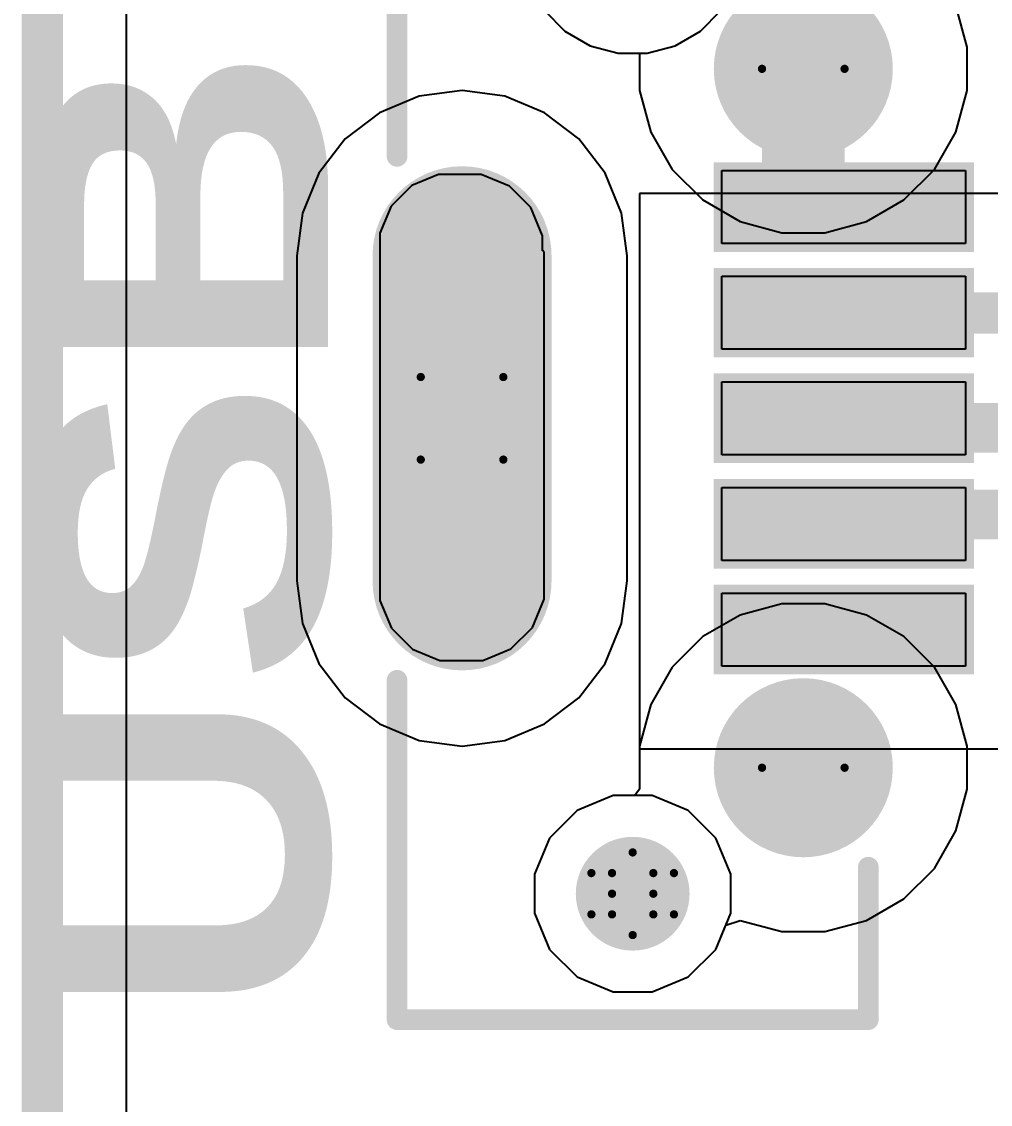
# Model space of a CAD drawing. Header units: inches. Extents: x -5 to 230, y -4 to 159.
# Drawn here: x -3.63 to 2.33, y 24.65 to 31.31 of the extents above; entities that cross this region are included whole.
import ezdxf

# ---------------------------------------------------------------- set-up
doc = ezdxf.new("R2010")
doc.units = ezdxf.units.IN
for name, color, linetype in [('Board Outline', 216, 'Continuous'), ('Bottom Layer', 5, 'Continuous'), ('Bottom Solder', 6, 'Continuous'), ('Drill Drawing', 1, 'Continuous'), ('Layer 1', 16, 'Continuous'), ('Layer 2', 76, 'Continuous'), ('Multi-Layer', 9, 'Continuous'), ('Pad Holes', 156, 'Continuous'), ('Top Layer', 1, 'Continuous'), ('Top Overlay', 2, 'Continuous'), ('Top Paste', 8, 'Continuous'), ('Top Solder', 216, 'Continuous')]:
    doc.layers.add(name, color=color, linetype=linetype)
doc.styles.add('Arial Black_Bold', font='', dxfattribs={"height": 0.2})
doc.styles.get('Arial Black_Bold').set_extended_font_data('Arial Black', bold=True)

# ---------------------------------------------------------------- blocks, each defined once
blk = doc.blocks.new('U_E_051N_4BH21_S1B_187')
at = {"layer": 'Bottom Layer'}
h = blk.add_hatch(color=5, dxfattribs=at)
edge = h.paths.add_edge_path()
edge.add_arc((0.999998, 1.1749786), 0.499999, 270, 450)
edge.add_line((0.999998, 1.6749776), (-0.999998, 1.6749776))
edge.add_arc((-0.999998, 1.1749786), 0.499999, 90, 270)
edge.add_line((-0.9999980000000002, 0.6749795999999999), (0.9999979999999999, 0.6749795999999999))
h = blk.add_hatch(color=5, dxfattribs=at)
edge = h.paths.add_edge_path()
edge.add_arc((-2.1498814, -0.9250425999999999), 0.499999, 0, 360)
h = blk.add_hatch(color=5, dxfattribs=at)
edge = h.paths.add_edge_path()
edge.add_arc((2.1501354, -0.9250425999999999), 0.499999, 0, 360)
at = {"layer": 'Bottom Solder'}
h = blk.add_hatch(color=6, dxfattribs=at)
edge = h.paths.add_edge_path()
edge.add_arc((0.999998, 1.1749786), 0.5507989999999999, 270, 450)
edge.add_line((0.999998, 1.7257776), (-0.999998, 1.7257776))
edge.add_arc((-0.999998, 1.1749786), 0.5507989999999999, 90, 270)
edge.add_line((-0.9999980000000002, 0.6241796000000001), (0.9999979999999999, 0.6241796000000001))
h = blk.add_hatch(color=6, dxfattribs=at)
edge = h.paths.add_edge_path()
edge.add_arc((-2.925064, 0.1249934), 0.1016, 0, 360)
h = blk.add_hatch(color=6, dxfattribs=at)
edge = h.paths.add_edge_path()
edge.add_arc((-2.1498814, -0.9250425999999999), 0.5507989999999999, 0, 360)
h = blk.add_hatch(color=6, dxfattribs=at)
edge = h.paths.add_edge_path()
edge.add_arc((2.1501354, -0.9250425999999999), 0.5507989999999999, 0, 360)
at = {"layer": 'Layer 1'}
h = blk.add_hatch(color=16, dxfattribs=at)
edge = h.paths.add_edge_path()
edge.add_arc((0.999998, 1.1749786), 0.499999, 270, 450)
edge.add_line((0.999998, 1.6749776), (-0.999998, 1.6749776))
edge.add_arc((-0.999998, 1.1749786), 0.499999, 90, 270)
edge.add_line((-0.9999980000000002, 0.6749795999999999), (0.9999979999999999, 0.6749795999999999))
h = blk.add_hatch(color=16, dxfattribs=at)
edge = h.paths.add_edge_path()
edge.add_arc((-2.1498814, -0.9250425999999999), 0.499999, 0, 360)
h = blk.add_hatch(color=16, dxfattribs=at)
edge = h.paths.add_edge_path()
edge.add_arc((2.1501354, -0.9250425999999999), 0.499999, 0, 360)
at = {"layer": 'Layer 2'}
h = blk.add_hatch(color=76, dxfattribs=at)
edge = h.paths.add_edge_path()
edge.add_arc((0.999998, 1.1749786), 0.499999, 270, 450)
edge.add_line((0.999998, 1.6749776), (-0.999998, 1.6749776))
edge.add_arc((-0.999998, 1.1749786), 0.499999, 90, 270)
edge.add_line((-0.9999980000000002, 0.6749795999999999), (0.9999979999999999, 0.6749795999999999))
h = blk.add_hatch(color=76, dxfattribs=at)
edge = h.paths.add_edge_path()
edge.add_arc((-2.1498814, -0.9250425999999999), 0.499999, 0, 360)
h = blk.add_hatch(color=76, dxfattribs=at)
edge = h.paths.add_edge_path()
edge.add_arc((2.1501354, -0.9250425999999999), 0.499999, 0, 360)
at = {"layer": 'Multi-Layer'}
h = blk.add_hatch(color=9, dxfattribs=at)
edge = h.paths.add_edge_path()
edge.add_arc((0.999998, 1.1749786), 0.499999, 270, 450)
edge.add_line((0.999998, 1.6749776), (-0.999998, 1.6749776))
edge.add_arc((-0.999998, 1.1749786), 0.499999, 90, 270)
edge.add_line((-0.9999980000000002, 0.6749795999999999), (0.9999979999999999, 0.6749795999999999))
h = blk.add_hatch(color=9, dxfattribs=at)
edge = h.paths.add_edge_path()
edge.add_arc((-2.1498814, -0.9250425999999999), 0.499999, 0, 360)
h = blk.add_hatch(color=9, dxfattribs=at)
edge = h.paths.add_edge_path()
edge.add_arc((2.1501354, -0.9250425999999999), 0.499999, 0, 360)
at = {"layer": 'Pad Holes'}
h = blk.add_hatch(color=7, dxfattribs=at)
edge = h.paths.add_edge_path()
edge.add_arc((0.999998, 1.1749786), 0.2999994, 270, 450)
edge.add_line((0.999998, 1.474978), (-0.999998, 1.474978))
edge.add_arc((-0.999998, 1.1749786), 0.2999994, 90, 270)
edge.add_line((-0.999998, 0.8749792000000003), (0.999998, 0.8749791999999998))
h = blk.add_hatch(color=7, dxfattribs=at)
edge = h.paths.add_edge_path()
edge.add_arc((-2.925064, 0.1249934), 0.350012, 0, 360)
h = blk.add_hatch(color=7, dxfattribs=at)
edge = h.paths.add_edge_path()
edge.add_arc((-2.1498814, -0.9250425999999999), 0.350012, 0, 360)
h = blk.add_hatch(color=7, dxfattribs=at)
edge = h.paths.add_edge_path()
edge.add_arc((2.1501354, -0.9250425999999999), 0.350012, 0, 360)
at = {"layer": 'Top Layer'}
h = blk.add_hatch(color=1, dxfattribs=at)
edge = h.paths.add_edge_path()
edge.add_arc((0.999998, 1.1749786), 0.499999, 270, 450)
edge.add_line((0.999998, 1.6749776), (-0.999998, 1.6749776))
edge.add_arc((-0.999998, 1.1749786), 0.499999, 90, 270)
edge.add_line((-0.9999980000000002, 0.6749795999999999), (0.9999979999999999, 0.6749795999999999))
h = blk.add_hatch(color=1, dxfattribs=at)
edge = h.paths.add_edge_path()
edge.add_arc((-2.1498814, -0.9250425999999999), 0.499999, 0, 360)
for points in [[(-1.5249779, -1.9249771), (-1.5249779, -0.4249801), (-1.0749661, -0.4249801), (-1.0749661, -1.9249771)], [(-0.8749918999999999, -1.9249771), (-0.8749918999999999, -0.4249801), (-0.4249801, -0.4249801), (-0.4249801, -1.9249771)], [(-0.2250059, -1.9249771), (-0.2250059, -0.4249801), (0.2250059, -0.4249801), (0.2250059, -1.9249771)], [(0.4249801, -1.9249771), (0.4249801, -0.4249801), (0.8749918999999999, -0.4249801), (0.8749918999999999, -1.9249771)], [(1.0749661, -1.9249771), (1.0749661, -0.4249801), (1.5249779, -0.4249801), (1.5249779, -1.9249771)]]:
    blk.add_hatch(color=1, dxfattribs=at).paths.add_polyline_path(points)
h = blk.add_hatch(color=1, dxfattribs=at)
edge = h.paths.add_edge_path()
edge.add_arc((2.1501354, -0.9250425999999999), 0.499999, 0, 360)
at = {"layer": 'Top Solder'}
h = blk.add_hatch(color=216, dxfattribs=at)
edge = h.paths.add_edge_path()
edge.add_arc((0.999998, 1.1749786), 0.5507989999999999, 270, 450)
edge.add_line((0.999998, 1.7257776), (-0.999998, 1.7257776))
edge.add_arc((-0.999998, 1.1749786), 0.5507989999999999, 90, 270)
edge.add_line((-0.9999980000000002, 0.6241796000000001), (0.9999979999999999, 0.6241796000000001))
h = blk.add_hatch(color=216, dxfattribs=at)
edge = h.paths.add_edge_path()
edge.add_arc((-2.925064, 0.1249934), 0.1016, 0, 360)
h = blk.add_hatch(color=216, dxfattribs=at)
edge = h.paths.add_edge_path()
edge.add_arc((-2.1498814, -0.9250425999999999), 0.5507989999999999, 0, 360)
for points in [[(-1.5757779, -1.9757771), (-1.5757779, -0.3741801), (-1.0241661, -0.3741801), (-1.0241661, -1.9757771)], [(-0.9257919, -1.9757771), (-0.9257919, -0.3741801), (-0.3741801, -0.3741801), (-0.3741801, -1.9757771)], [(-0.2758059, -1.9757771), (-0.2758058999999999, -0.3741801), (0.2758059, -0.3741801), (0.2758058999999999, -1.9757771)], [(0.3741801, -1.9757771), (0.3741801, -0.3741801), (0.9257919, -0.3741801), (0.9257919, -1.9757771)], [(1.0241661, -1.9757771), (1.0241661, -0.3741801), (1.5757779, -0.3741801), (1.5757779, -1.9757771)]]:
    blk.add_hatch(color=216, dxfattribs=at).paths.add_polyline_path(points)
h = blk.add_hatch(color=216, dxfattribs=at)
edge = h.paths.add_edge_path()
edge.add_arc((2.1501354, -0.9250425999999999), 0.5507989999999999, 0, 360)
at = {"layer": 'Top Overlay'}
for points in [[(-3.699992599999999, 1.5749778, 0.127, 0.127, 0), (-3.699992599999999, -1.3250164, 0.127, 0.127, 0)], [(-3.699992599999999, 1.5749524, 0.127, 0.127, 0), (-1.6115792, 1.5749524, 0.127, 0.127, 0)], [(1.6115792, 1.5749524, 0.127, 0.127, 0), (3.699992599999999, 1.5749524, 0.127, 0.127, 0)], [(-3.699992599999999, -1.3250164, 0.127, 0.127, 0), (-2.7613864, -1.3250164, 0.127, 0.127, 0)]]:
    blk.add_lwpolyline(points, format="xyseb", dxfattribs=at)
for points in [[(-3.7317426, 1.5749778, 0.0635, 0.0635, 1), (-3.6682426, 1.5749778, 0.0635, 0.0635, 1)], [(-3.7317426, 1.5749524, 0.0635, 0.0635, 1), (-3.6682426, 1.5749524, 0.0635, 0.0635, 1)], [(-1.6433292, 1.5749524, 0.0635, 0.0635, 1), (-1.5798292, 1.5749524, 0.0635, 0.0635, 1)], [(1.5798292, 1.5749524, 0.0635, 0.0635, 1), (1.6433292, 1.5749524, 0.0635, 0.0635, 1)], [(-3.7317426, -1.3250164, 0.0635, 0.0635, 1), (-3.6682426, -1.3250164, 0.0635, 0.0635, 1)], [(-3.7317426, -1.3250164, 0.0635, 0.0635, 1), (-3.6682426, -1.3250164, 0.0635, 0.0635, 1)], [(-2.7931364, -1.3250164, 0.0635, 0.0635, 1), (-2.7296364, -1.3250164, 0.0635, 0.0635, 1)]]:
    blk.add_lwpolyline(points, format="xyseb", close=True, dxfattribs=at)
at = {"layer": 'Top Paste'}
for p, q in [((-1.12136936, 1.6800322), (-1.2904343, 1.6100044)), ((-1.0298684, 1.6800322), (-1.12136936, 1.6800322)), ((1.0501376, 1.6800322), (-1.0298684, 1.6800322)), ((1.13964466, 1.6800322), (1.0501376, 1.6800322)), ((1.0501376, 1.6800322), (1.0501376, 1.6800322)), ((1.30503422, 1.61152586), (1.13964466, 1.6800322)), ((-1.2904343, 1.6100044), (-1.4198346, 1.4806041)), ((1.43161512, 1.48494496), (1.30503422, 1.61152586)), ((-1.4198346, 1.4806041), (-1.4898624, 1.31153916)), ((1.500124, 1.3195554), (1.43161512, 1.48494496)), ((-1.4898624, 1.31153916), (-1.4898624, 1.2200382)), ((1.500124, 1.2300458), (1.500124, 1.3195554)), ((-1.4898624, 1.2200382), (-1.4898624, 1.2200382)), ((-1.4898624, 1.2200382), (-1.4898624, 1.1400282)), ((1.500124, 1.1500358), (1.500124, 1.2300458)), ((-1.4898624, 1.1400282), (-1.4898624, 1.04654096)), ((1.500124, 1.05654856), (1.500124, 1.1500358)), ((1.500124, 1.1500358), (1.500124, 1.1500358)), ((-1.4898624, 1.04654096), (-1.4183106, 0.8737955599999999)), ((1.42856966, 0.8838031599999999), (1.500124, 1.05654856)), ((-1.4183106, 0.8737955599999999), (-1.28609598, 0.74158094)), ((1.29635504, 0.75158854), (1.42856966, 0.8838031599999999)), ((-1.28609598, 0.74158094), (-1.11335058, 0.6700265999999999)), ((1.12360964, 0.6800342), (1.29635504, 0.75158854)), ((-1.11335058, 0.6700265999999999), (-1.0198608, 0.6700265999999999)), ((-1.0198608, 0.6700265999999999), (-1.0198608, 0.6700265999999999)), ((-1.0198608, 0.6700265999999999), (1.0201148, 0.6700265999999999)), ((1.0201148, 0.6700265999999999), (1.02210362, 0.6700265999999999)), ((1.02210362, 0.6700265999999999), (1.02578154, 0.6715506)), ((1.02578154, 0.6715506), (1.0285984, 0.67436746)), ((1.0285984, 0.67436746), (1.0301224, 0.6780453799999999)), ((1.0301224, 0.6780453799999999), (1.0301224, 0.6800342)), ((1.0301224, 0.6800342), (1.12360964, 0.6800342)), ((-1.524889, -1.923796), (-1.524889, -0.4237228)), ((-1.524889, -0.4237228), (-1.0748518, -0.4237228)), ((-1.0748518, -0.4237228), (-1.0748518, -1.923796)), ((-0.874903, -1.923796), (-0.874903, -0.4237228)), ((-0.874903, -0.4237228), (-0.4248658, -0.4237228)), ((-0.4248658, -0.4237228), (-0.4248658, -1.923796)), ((-0.2249424, -1.923796), (-0.2249424, -0.4237228)), ((-0.2249424, -0.4237228), (0.2250948, -0.4237228)), ((0.2250948, -0.4237228), (0.2250948, -1.923796)), ((0.4250436, -1.923796), (0.4250436, -0.4237228)), ((0.4250436, -0.4237228), (0.8750808, -0.4237228)), ((0.8750808, -0.4237228), (0.8750808, -1.923796)), ((1.0750296, -1.923796), (1.0750296, -0.4237228)), ((1.0750296, -0.4237228), (1.5250668, -0.4237228)), ((1.5250668, -0.4237228), (1.5250668, -1.923796)), ((-1.0748518, -1.923796), (-1.524889, -1.923796)), ((-0.4248658, -1.923796), (-0.874903, -1.923796)), ((0.2250948, -1.923796), (-0.2249424, -1.923796)), ((0.8750808, -1.923796), (0.4250436, -1.923796)), ((1.5250668, -1.923796), (1.0750296, -1.923796))]:
    blk.add_line(p, q, dxfattribs=at)
for points in [[(-1.89992, -0.9250425999999999, 0.499999, 0.499999, 1), (-2.399792, -0.9250425999999999, 0.499999, 0.499999, 1)], [(2.400046, -0.9250425999999999, 0.499999, 0.499999, 1), (1.900174, -0.9250425999999999, 0.499999, 0.499999, 1)], [(-2.52479048, -0.9250425999999999, 0.2499995, 0.2499995, 1), (-2.27479352, -0.9250425999999999, 0.2499995, 0.2499995, 1)], [(-2.02491848, -0.9250425999999999, 0.2499995, 0.2499995, 1), (-1.77492152, -0.9250425999999999, 0.2499995, 0.2499995, 1)], [(1.77517552, -0.9250425999999999, 0.2499995, 0.2499995, 1), (2.02517248, -0.9250425999999999, 0.2499995, 0.2499995, 1)], [(2.27504752, -0.9250425999999999, 0.2499995, 0.2499995, 1), (2.52504448, -0.9250425999999999, 0.2499995, 0.2499995, 1)]]:
    blk.add_lwpolyline(points, format="xyseb", close=True, dxfattribs=at)

msp = doc.modelspace()

# ---------------------------------------------------------------- linework, layer by layer
at = {"layer": 'Board Outline'}
msp.add_lwpolyline([(-3.49993204, -0.44281344, 0.254, 0.254, 0), (-3.49993204, 73.46118658, 0.254, 0.254, 0)], format="xyseb", dxfattribs=at)
at = {"layer": 'Bottom Layer'}
for p, q in [((-2.98199302, 2.27748084), (-2.98199302, 70.73538812)), ((-0.4102176199999999, 31.38213942), (-0.28380182, 31.25572362)), ((0.5500243, 31.25572362), (0.6764401, 31.38213942)), ((-0.28380182, 31.25572362), (-0.12897104, 31.16633086)), ((0.39519352, 31.16633086), (0.5500243, 31.25572362)), ((-0.12897104, 31.16633086), (0.04372102, 31.12005968)), ((0.04372102, 31.12005968), (0.22250146, 31.12005968)), ((0.22250146, 31.12005968), (0.39519352, 31.16633086)), ((0.0129667, 26.55293648), (-0.20903438, 26.46098086)), ((0.25325578, 26.55293648), (0.0129667, 26.55293648)), ((0.4752568599999999, 26.46098086), (0.25325578, 26.55293648)), ((-0.20903438, 26.46098086), (-0.37894514, 26.2910701)), ((0.6451676199999999, 26.2910701), (0.4752568599999999, 26.46098086)), ((-0.37894514, 26.2910701), (-0.47090076, 26.06906902)), ((0.73712324, 26.06906902), (0.6451676199999999, 26.2910701)), ((-0.47090076, 26.06906902), (-0.47090076, 25.82877994)), ((0.73712324, 25.82877994), (0.73712324, 26.06906902)), ((-0.47090076, 25.82877994), (-0.37894514, 25.60677886)), ((0.6451676199999999, 25.60677886), (0.73712324, 25.82877994)), ((-0.37894514, 25.60677886), (-0.20903438, 25.4368681)), ((0.4752568599999999, 25.4368681), (0.6451676199999999, 25.60677886)), ((-0.20903438, 25.4368681), (0.0129667, 25.34491248)), ((0.25325578, 25.34491248), (0.4752568599999999, 25.4368681)), ((0.0129667, 25.34491248), (0.25325578, 25.34491248))]:
    msp.add_line(p, q, dxfattribs=at)
at = {"layer": 'Drill Drawing'}
for points in [[(1.43714724, 31.02412387999999, 0.0508, 0.0508, 1), (0.9291472399999999, 31.02412387999999, 0.0508, 0.0508, 1)], [(0.9164472399999999, 31.02412387999999, 0.0254, 0.0254, 1), (0.9418472399999999, 31.02412387999999, 0.0254, 0.0254, 1)], [(1.42444724, 31.02412387999999, 0.0254, 0.0254, 1), (1.44984724, 31.02412387999999, 0.0254, 0.0254, 1)], [(-1.18357396, 29.12798848, 0.0254, 0.0254, 1), (-1.15817396, 29.12798848, 0.0254, 0.0254, 1)], [(-1.18357396, 29.12798848, 0.0254, 0.0254, 1), (-1.15817396, 29.12798848, 0.0254, 0.0254, 1)], [(-0.6755739599999999, 29.12798848, 0.0254, 0.0254, 1), (-0.6501739599999999, 29.12798848, 0.0254, 0.0254, 1)], [(-0.6755739599999999, 29.12798848, 0.0254, 0.0254, 1), (-0.6501739599999999, 29.12798848, 0.0254, 0.0254, 1)], [(-1.18357396, 28.61998848, 0.0254, 0.0254, 1), (-1.15817396, 28.61998848, 0.0254, 0.0254, 1)], [(-1.18357396, 28.61998848, 0.0254, 0.0254, 1), (-1.15817396, 28.61998848, 0.0254, 0.0254, 1)], [(-0.6755739599999999, 28.61998848, 0.0254, 0.0254, 1), (-0.6501739599999999, 28.61998848, 0.0254, 0.0254, 1)], [(-0.6755739599999999, 28.61998848, 0.0254, 0.0254, 1), (-0.6501739599999999, 28.61998848, 0.0254, 0.0254, 1)], [(1.43714724, 26.72410708, 0.0508, 0.0508, 1), (0.9291472399999999, 26.72410708, 0.0508, 0.0508, 1)], [(0.9164472399999999, 26.72410708, 0.0254, 0.0254, 1), (0.9418472399999999, 26.72410708, 0.0254, 0.0254, 1)], [(1.42444724, 26.72410708, 0.0254, 0.0254, 1), (1.44984724, 26.72410708, 0.0254, 0.0254, 1)], [(0.12041124, 26.20292448, 0.0254, 0.0254, 1), (0.14581124, 26.20292448, 0.0254, 0.0254, 1)], [(0.12041124, 26.20292448, 0.0254, 0.0254, 1), (0.14581124, 26.20292448, 0.0254, 0.0254, 1)], [(-0.13358876, 26.07592448, 0.0254, 0.0254, 1), (-0.10818876, 26.07592448, 0.0254, 0.0254, 1)], [(-0.13358876, 26.07592448, 0.0254, 0.0254, 1), (-0.10818876, 26.07592448, 0.0254, 0.0254, 1)], [(-0.00658876, 26.07592448, 0.0254, 0.0254, 1), (0.01881124, 26.07592448, 0.0254, 0.0254, 1)], [(-0.00658876, 26.07592448, 0.0254, 0.0254, 1), (0.01881124, 26.07592448, 0.0254, 0.0254, 1)], [(0.24741124, 26.07592448, 0.0254, 0.0254, 1), (0.27281124, 26.07592448, 0.0254, 0.0254, 1)], [(0.24741124, 26.07592448, 0.0254, 0.0254, 1), (0.27281124, 26.07592448, 0.0254, 0.0254, 1)], [(0.37441124, 26.07592448, 0.0254, 0.0254, 1), (0.39981124, 26.07592448, 0.0254, 0.0254, 1)], [(0.37441124, 26.07592448, 0.0254, 0.0254, 1), (0.39981124, 26.07592448, 0.0254, 0.0254, 1)], [(-0.00658876, 25.94892448, 0.0254, 0.0254, 1), (0.01881124, 25.94892448, 0.0254, 0.0254, 1)], [(-0.00658876, 25.94892448, 0.0254, 0.0254, 1), (0.01881124, 25.94892448, 0.0254, 0.0254, 1)], [(0.24741124, 25.94892448, 0.0254, 0.0254, 1), (0.27281124, 25.94892448, 0.0254, 0.0254, 1)], [(0.24741124, 25.94892448, 0.0254, 0.0254, 1), (0.27281124, 25.94892448, 0.0254, 0.0254, 1)], [(-0.13358876, 25.82192448, 0.0254, 0.0254, 1), (-0.10818876, 25.82192448, 0.0254, 0.0254, 1)], [(-0.13358876, 25.82192448, 0.0254, 0.0254, 1), (-0.10818876, 25.82192448, 0.0254, 0.0254, 1)], [(-0.00658876, 25.82192448, 0.0254, 0.0254, 1), (0.01881124, 25.82192448, 0.0254, 0.0254, 1)], [(-0.00658876, 25.82192448, 0.0254, 0.0254, 1), (0.01881124, 25.82192448, 0.0254, 0.0254, 1)], [(0.24741124, 25.82192448, 0.0254, 0.0254, 1), (0.27281124, 25.82192448, 0.0254, 0.0254, 1)], [(0.24741124, 25.82192448, 0.0254, 0.0254, 1), (0.27281124, 25.82192448, 0.0254, 0.0254, 1)], [(0.37441124, 25.82192448, 0.0254, 0.0254, 1), (0.39981124, 25.82192448, 0.0254, 0.0254, 1)], [(0.37441124, 25.82192448, 0.0254, 0.0254, 1), (0.39981124, 25.82192448, 0.0254, 0.0254, 1)], [(0.12041124, 25.69492448, 0.0254, 0.0254, 1), (0.14581124, 25.69492448, 0.0254, 0.0254, 1)], [(0.12041124, 25.69492448, 0.0254, 0.0254, 1), (0.14581124, 25.69492448, 0.0254, 0.0254, 1)]]:
    msp.add_lwpolyline(points, format="xyseb", close=True, dxfattribs=at)
for points in [[(-1.17087396, 29.12798848, 0.0508, 0.0508, 0), (-0.66287396, 29.12798848, 0.0508, 0.0508, 0)], [(-1.17087396, 28.61998848, 0.0508, 0.0508, 0), (-1.17087396, 29.12798848, 0.0508, 0.0508, 0)], [(-0.66287396, 28.61998848, 0.0508, 0.0508, 0), (-0.66287396, 29.12798848, 0.0508, 0.0508, 0)], [(-1.17087396, 28.61998848, 0.0508, 0.0508, 0), (-0.66287396, 28.61998848, 0.0508, 0.0508, 0)], [(0.00611124, 26.07592448, 0.0508, 0.0508, 0), (0.13311124, 26.20292448, 0.0508, 0.0508, 0)], [(0.13311124, 26.20292448, 0.0508, 0.0508, 0), (0.26011124, 26.07592448, 0.0508, 0.0508, 0)], [(-0.12088876, 26.07592448, 0.0508, 0.0508, 0), (0.00611124, 25.94892448, 0.0508, 0.0508, 0)], [(-0.12088876, 26.07592448, 0.0508, 0.0508, 0), (0.00611124, 26.07592448, 0.0508, 0.0508, 0)], [(0.26011124, 26.07592448, 0.0508, 0.0508, 0), (0.38711124, 26.07592448, 0.0508, 0.0508, 0)], [(0.26011124, 25.94892448, 0.0508, 0.0508, 0), (0.38711124, 26.07592448, 0.0508, 0.0508, 0)], [(-0.12088876, 25.82192448, 0.0508, 0.0508, 0), (0.00611124, 25.94892448, 0.0508, 0.0508, 0)], [(0.26011124, 25.94892448, 0.0508, 0.0508, 0), (0.38711124, 25.82192448, 0.0508, 0.0508, 0)], [(-0.12088876, 25.82192448, 0.0508, 0.0508, 0), (0.00611124, 25.82192448, 0.0508, 0.0508, 0)], [(0.00611124, 25.82192448, 0.0508, 0.0508, 0), (0.13311124, 25.69492448, 0.0508, 0.0508, 0)], [(0.13311124, 25.69492448, 0.0508, 0.0508, 0), (0.26011124, 25.82192448, 0.0508, 0.0508, 0)], [(0.26011124, 25.82192448, 0.0508, 0.0508, 0), (0.38711124, 25.82192448, 0.0508, 0.0508, 0)]]:
    msp.add_lwpolyline(points, format="xyseb", dxfattribs=at)
at = {"layer": 'Layer 1'}
for p, q in [((-2.98199302, 8.96188454), (-2.98199302, 63.8283712)), ((-0.4102176199999999, 31.38213942), (-0.28380182, 31.25572362)), ((0.5500243, 31.25572362), (0.6764401, 31.38213942)), ((-0.28380182, 31.25572362), (-0.12897104, 31.16633086)), ((0.39519352, 31.16633086), (0.5500243, 31.25572362)), ((-0.12897104, 31.16633086), (0.04372102, 31.12005968)), ((0.04372102, 31.12005968), (0.22250146, 31.12005968)), ((0.22250146, 31.12005968), (0.39519352, 31.16633086)), ((0.0129667, 26.55293648), (-0.20903438, 26.46098086)), ((0.25325578, 26.55293648), (0.0129667, 26.55293648)), ((0.4752568599999999, 26.46098086), (0.25325578, 26.55293648)), ((-0.20903438, 26.46098086), (-0.37894514, 26.2910701)), ((0.6451676199999999, 26.2910701), (0.4752568599999999, 26.46098086)), ((-0.37894514, 26.2910701), (-0.47090076, 26.06906902)), ((0.73712324, 26.06906902), (0.6451676199999999, 26.2910701)), ((-0.47090076, 26.06906902), (-0.47090076, 25.82877994)), ((0.73712324, 25.82877994), (0.73712324, 26.06906902)), ((-0.47090076, 25.82877994), (-0.37894514, 25.60677886)), ((0.6451676199999999, 25.60677886), (0.73712324, 25.82877994)), ((-0.37894514, 25.60677886), (-0.20903438, 25.4368681)), ((0.4752568599999999, 25.4368681), (0.6451676199999999, 25.60677886)), ((-0.20903438, 25.4368681), (0.0129667, 25.34491248)), ((0.25325578, 25.34491248), (0.4752568599999999, 25.4368681)), ((0.0129667, 25.34491248), (0.25325578, 25.34491248))]:
    msp.add_line(p, q, dxfattribs=at)
at = {"layer": 'Layer 2'}
for p, q in [((-2.98199302, 2.27748084), (-2.98199302, 70.73538812)), ((-0.4102176199999999, 31.38213942), (-0.28380182, 31.25572362)), ((2.19114624, 31.15682872), (2.12245194, 31.413196)), ((-0.28380182, 31.25572362), (-0.12897104, 31.16633086)), ((-0.12897104, 31.16633086), (0.04372102, 31.12005968)), ((0.04372102, 31.12005968), (0.17514824, 31.12005968)), ((0.17514824, 31.12005968), (0.17514824, 30.89141904)), ((2.19114624, 30.89141904), (2.19114624, 31.15682872)), ((-1.18001542, 30.85603938), (-1.42522194, 30.75446986)), ((-0.91687396, 30.89068244), (-1.18001542, 30.85603938)), ((-0.6537324999999999, 30.85603938), (-0.91687396, 30.89068244)), ((-0.40852598, 30.75446986), (-0.6537324999999999, 30.85603938)), ((0.17514824, 30.89141904), (0.24384254, 30.63505176)), ((2.12245194, 30.63505176), (2.19114624, 30.89141904)), ((-1.42522194, 30.75446986), (-1.6357854, 30.59289792)), ((-0.19796252, 30.59289792), (-0.40852598, 30.75446986)), ((-1.6357854, 30.59289792), (-1.79735734, 30.38233446)), ((-0.03639058, 30.38233446), (-0.19796252, 30.59289792)), ((0.24384254, 30.63505176), (0.37654738, 30.40519954)), ((1.9897471, 30.40519954), (2.12245194, 30.63505176)), ((-1.79735734, 30.38233446), (-1.89892686, 30.13712794)), ((0.06517893999999999, 30.13712794), (-0.03639058, 30.38233446)), ((0.37654738, 30.40519954), (0.5642229, 30.21752402)), ((1.80207158, 30.21752402), (1.9897471, 30.40519954)), ((0.5642229, 30.21752402), (0.7940751199999999, 30.08481918)), ((1.57221936, 30.08481918), (1.80207158, 30.21752402)), ((-1.89892686, 30.13712794), (-1.93356992, 29.87398648)), ((0.09982200000000001, 29.87398648), (0.06517893999999999, 30.13712794)), ((0.7940751199999999, 30.08481918), (1.0504424, 30.01612488)), ((1.31585208, 30.01612488), (1.57221936, 30.08481918)), ((1.0504424, 30.01612488), (1.31585208, 30.01612488)), ((-1.93356992, 29.87398648), (-1.93356992, 27.87399048)), ((0.09982200000000001, 27.87399048), (0.09982200000000001, 29.87398648)), ((-1.93356992, 27.87399048), (-1.89892686, 27.61084902)), ((0.06517893999999999, 27.61084902), (0.09982200000000001, 27.87399048)), ((1.0504424, 27.73210608), (0.7940751199999999, 27.66341178)), ((1.31585208, 27.73210608), (1.0504424, 27.73210608)), ((1.57221936, 27.66341178), (1.31585208, 27.73210608)), ((0.7940751199999999, 27.66341178), (0.5642229, 27.53070694)), ((1.80207158, 27.53070694), (1.57221936, 27.66341178)), ((-1.89892686, 27.61084902), (-1.79735734, 27.3656425)), ((-0.03639058, 27.3656425), (0.06517893999999999, 27.61084902)), ((0.5642229, 27.53070694), (0.37654738, 27.34303142)), ((1.9897471, 27.34303142), (1.80207158, 27.53070694)), ((-1.79735734, 27.3656425), (-1.6357854, 27.15507904)), ((-0.19796252, 27.15507904), (-0.03639058, 27.3656425)), ((0.37654738, 27.34303142), (0.24384254, 27.1131792)), ((2.12245194, 27.1131792), (1.9897471, 27.34303142)), ((-1.6357854, 27.15507904), (-1.42522194, 26.9935071)), ((-0.40852598, 26.9935071), (-0.19796252, 27.15507904)), ((0.24384254, 27.1131792), (0.17514824, 26.85681192)), ((2.19114624, 26.85681192), (2.12245194, 27.1131792)), ((-1.42522194, 26.9935071), (-1.18001542, 26.89193758)), ((-0.6537324999999999, 26.89193758), (-0.40852598, 26.9935071)), ((-1.18001542, 26.89193758), (-0.91687396, 26.85729452)), ((-0.91687396, 26.85729452), (-0.6537324999999999, 26.89193758)), ((0.17514824, 26.85681192), (0.17514824, 26.59140478)), ((2.19114624, 26.59140224), (2.19114624, 26.85681192)), ((0.17514824, 26.59140478), (0.1456309, 26.55293648)), ((2.12245194, 26.33503496), (2.19114624, 26.59140224)), ((0.0129667, 26.55293648), (-0.20903438, 26.46098086)), ((0.1456309, 26.55293648), (0.0129667, 26.55293648)), ((-0.20903438, 26.46098086), (-0.37894514, 26.2910701)), ((1.9897471, 26.10518274), (2.12245194, 26.33503496)), ((-0.37894514, 26.2910701), (-0.47090076, 26.06906902)), ((-0.47090076, 26.06906902), (-0.47090076, 25.82877994)), ((1.80207158, 25.91750722), (1.9897471, 26.10518274)), ((1.57221936, 25.78480238), (1.80207158, 25.91750722)), ((-0.47090076, 25.82877994), (-0.37894514, 25.60677886)), ((0.70660768, 25.75510978), (0.79407766, 25.78480238)), ((0.79407766, 25.78480238), (1.0504424, 25.71610808)), ((1.31585208, 25.71610808), (1.57221936, 25.78480238)), ((0.6451676199999999, 25.60677886), (0.70660768, 25.75510978)), ((1.0504424, 25.71610808), (1.31585208, 25.71610808)), ((-0.37894514, 25.60677886), (-0.20903438, 25.4368681)), ((0.4752568599999999, 25.4368681), (0.6451676199999999, 25.60677886)), ((-0.20903438, 25.4368681), (0.0129667, 25.34491248)), ((0.25325578, 25.34491248), (0.4752568599999999, 25.4368681)), ((0.0129667, 25.34491248), (0.25325578, 25.34491248))]:
    msp.add_line(p, q, dxfattribs=at)
at = {"layer": 'Top Layer'}
for p, q in [((-2.98199302, 2.23575626), (-2.98199302, 47.498)), ((-0.4102176199999999, 31.38213942), (-0.28380182, 31.25572362)), ((0.5500243, 31.25572362), (0.6764401, 31.38213942)), ((-0.28380182, 31.25572362), (-0.12897104, 31.16633086)), ((0.39519352, 31.16633086), (0.5500243, 31.25572362)), ((-0.12897104, 31.16633086), (0.04372102, 31.12005968)), ((0.04372102, 31.12005968), (0.22250146, 31.12005968)), ((0.22250146, 31.12005968), (0.39519352, 31.16633086)), ((2.43432838, 30.25698038), (0.17508474, 30.25698038)), ((0.17508474, 30.25698038), (0.17508474, 28.79096858)), ((0.17508474, 28.79096858), (0.17508474, 28.14098258)), ((0.17508474, 28.14098258), (0.17508474, 27.49099658)), ((0.17508474, 27.49099658), (0.17508474, 26.84101058)), ((0.17508474, 26.84101058), (2.69108174, 26.84101058)), ((0.0129667, 26.55293648), (-0.20903438, 26.46098086)), ((0.25325578, 26.55293648), (0.0129667, 26.55293648)), ((0.4752568599999999, 26.46098086), (0.25325578, 26.55293648)), ((-0.20903438, 26.46098086), (-0.37894514, 26.2910701)), ((0.6451676199999999, 26.2910701), (0.4752568599999999, 26.46098086)), ((-0.37894514, 26.2910701), (-0.47090076, 26.06906902)), ((0.73712324, 26.06906902), (0.6451676199999999, 26.2910701)), ((-0.47090076, 26.06906902), (-0.47090076, 25.82877994)), ((0.73712324, 25.82877994), (0.73712324, 26.06906902)), ((-0.47090076, 25.82877994), (-0.37894514, 25.60677886)), ((0.6451676199999999, 25.60677886), (0.73712324, 25.82877994)), ((-0.37894514, 25.60677886), (-0.20903438, 25.4368681)), ((0.4752568599999999, 25.4368681), (0.6451676199999999, 25.60677886)), ((-0.20903438, 25.4368681), (0.0129667, 25.34491248)), ((0.25325578, 25.34491248), (0.4752568599999999, 25.4368681)), ((0.0129667, 25.34491248), (0.25325578, 25.34491248))]:
    msp.add_line(p, q, dxfattribs=at)
for points in [[(1.18314724, 30.27196638, 0.508, 0.508, 0), (1.18314724, 31.02412387999999, 0.508, 0.508, 0)], [(1.18314724, 30.27196638, 0.254, 0.254, 0), (1.28115314, 30.17396048, 0.254, 0.254, 0)], [(1.28115314, 30.17396048, 0.254, 0.254, 0), (1.43308324, 30.17396048, 0.254, 0.254, 0)], [(1.43308324, 29.52397448, 0.254, 0.254, 0), (1.43547592, 29.5215818, 0.254, 0.254, 0)], [(1.43547592, 29.5215818, 0.254, 0.254, 0), (3.16093602, 29.5215818, 0.254, 0.254, 0)], [(1.43308324, 28.87398848, 0.3048, 0.3048, 0), (1.49137624, 28.81569548, 0.3048, 0.3048, 0)], [(1.49137624, 28.81569548, 0.3048, 0.3048, 0), (3.40879938, 28.81569548, 0.3048, 0.3048, 0)], [(1.43308324, 28.22400248, 0.3048, 0.3048, 0), (1.49137624, 28.28229548, 0.3048, 0.3048, 0)], [(1.49137624, 28.28229548, 0.3048, 0.3048, 0), (3.62973874, 28.28229548, 0.3048, 0.3048, 0)]]:
    msp.add_lwpolyline(points, format="xyseb", dxfattribs=at)
for points in [[(1.05614724, 31.02412387999999, 0.254, 0.254, 1), (1.31014724, 31.02412387999999, 0.254, 0.254, 1)], [(1.05614724, 30.27196638, 0.254, 0.254, 1), (1.31014724, 30.27196638, 0.254, 0.254, 1)], [(1.11964724, 30.27196638, 0.127, 0.127, 1), (1.24664724, 30.27196638, 0.127, 0.127, 1)], [(1.21765314, 30.17396048, 0.127, 0.127, 1), (1.34465314, 30.17396048, 0.127, 0.127, 1)], [(1.21765314, 30.17396048, 0.127, 0.127, 1), (1.34465314, 30.17396048, 0.127, 0.127, 1)], [(1.36958324, 30.17396048, 0.127, 0.127, 1), (1.49658324, 30.17396048, 0.127, 0.127, 1)], [(1.36958324, 29.52397448, 0.127, 0.127, 1), (1.49658324, 29.52397448, 0.127, 0.127, 1)], [(1.37197592, 29.5215818, 0.127, 0.127, 1), (1.49897592, 29.5215818, 0.127, 0.127, 1)], [(1.37197592, 29.5215818, 0.127, 0.127, 1), (1.49897592, 29.5215818, 0.127, 0.127, 1)], [(1.35688324, 28.87398848, 0.1524, 0.1524, 1), (1.50928324, 28.87398848, 0.1524, 0.1524, 1)], [(1.41517624, 28.81569548, 0.1524, 0.1524, 1), (1.56757624, 28.81569548, 0.1524, 0.1524, 1)], [(1.41517624, 28.81569548, 0.1524, 0.1524, 1), (1.56757624, 28.81569548, 0.1524, 0.1524, 1)], [(1.41517624, 28.28229548, 0.1524, 0.1524, 1), (1.56757624, 28.28229548, 0.1524, 0.1524, 1)], [(1.41517624, 28.28229548, 0.1524, 0.1524, 1), (1.56757624, 28.28229548, 0.1524, 0.1524, 1)], [(1.35688324, 28.22400248, 0.1524, 0.1524, 1), (1.50928324, 28.22400248, 0.1524, 0.1524, 1)]]:
    msp.add_lwpolyline(points, format="xyseb", close=True, dxfattribs=at)

# ---------------------------------------------------------------- block references
at = {"rotation": 90}
msp.add_blockref('U_E_051N_4BH21_S1B_187', (0.25810464, 28.87398848), dxfattribs=at)

# ---------------------------------------------------------------- texts
at = {"layer": 'Top Overlay', "style": 'Arial Black_Bold'}
msp.add_text('USB', height=1.778, rotation=90, dxfattribs=at).set_placement((-1.74096172, 25.17399588))

doc.saveas('drawing.dxf')
